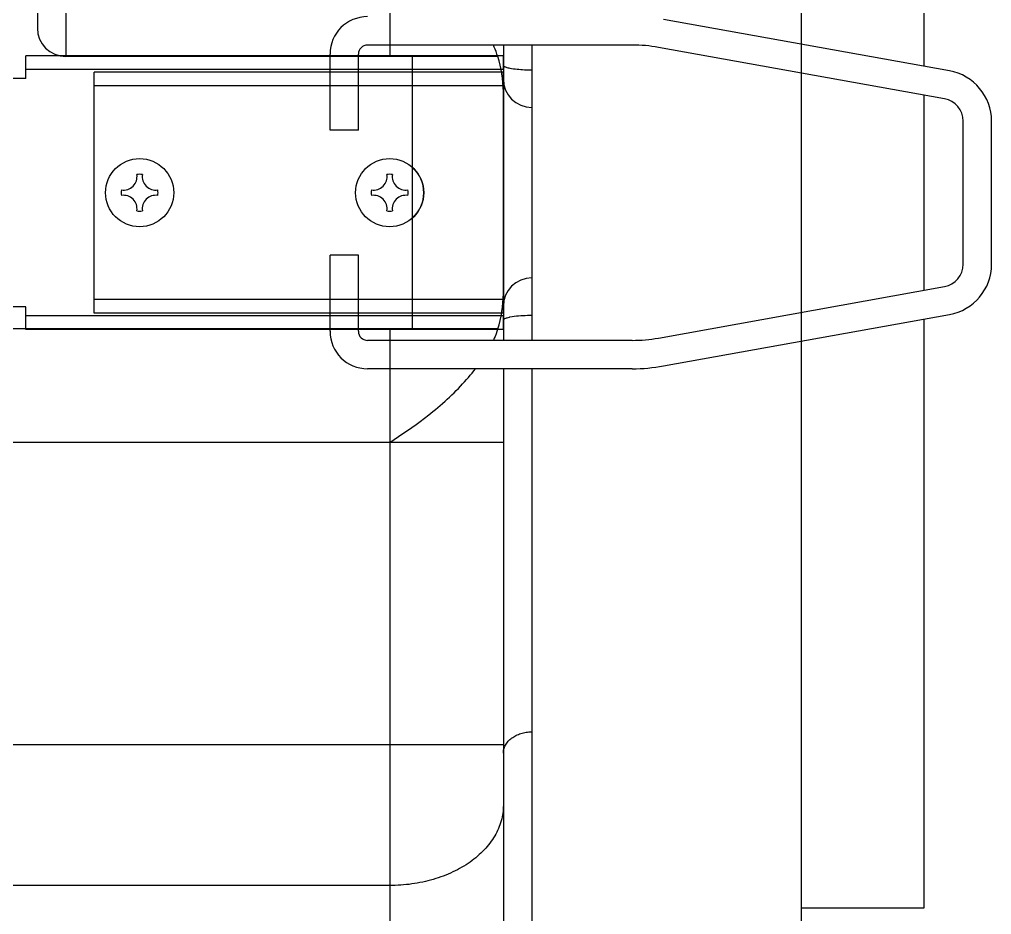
# Model space of a CAD drawing. Header units: millimetres. Extents: x -139278 to 641613, y -260926 to 217780.
# Drawn here: x 47125.6 to 47296.9, y 13896.1 to 14053.9 of the extents above; entities that cross this region are included whole.
import ezdxf

# ---------------------------------------------------------------- set-up
doc = ezdxf.new("R2010")
doc.units = ezdxf.units.MM

msp = doc.modelspace()

# ---------------------------------------------------------------- linework, layer by layer
for p, q in [((47190.814, 14261.666), (47190.814, 14047.396)), ((47284.933, 14149.524), (47284.933, 14045.661)), ((47263.306, 14147.649), (47263.306, 13897.206)), ((47133.742, 14145.517), (47133.742, 14047.396)), ((47128.736, 14131.807), (47128.736, 14052.402)), ((47289.441, 14044.85), (47239.053, 14053.914)), ((47233.557, 14049.398), (47186.909, 14049.398)), ((47209.242, 14049.027), (47209.079, 14049.398)), ((47209.381, 14048.691), (47209.242, 14049.027)), ((47209.551, 14048.256), (47209.381, 14048.691)), ((47209.713, 14047.81), (47209.551, 14048.256)), ((47210.84, 14049.398), (47210.84, 13997.332)), ((47215.846, 14049.398), (47215.846, 13997.332)), ((47288.554, 14039.923), (47238.166, 14048.987)), ((47126.734, 14043.491), (47126.734, 14047.496)), ((47210.84, 14047.496), (47126.734, 14047.496)), ((47209.853, 14047.396), (47133.742, 14047.396)), ((47180.301, 14047.496), (47180.301, 14047.796)), ((47180.301, 14034.379), (47180.301, 14047.496)), ((47185.307, 14047.496), (47185.307, 14047.796)), ((47185.307, 14034.379), (47185.307, 14047.496)), ((47194.819, 13999.235), (47194.819, 14047.496)), ((47209.853, 14047.396), (47209.713, 14047.81)), ((47210.84, 14045.093), (47210.84, 14047.496)), ((47194.819, 14045.093), (47126.734, 14045.093)), ((47138.749, 14002.138), (47138.749, 14044.592)), ((47194.819, 14044.592), (47138.749, 14044.592)), ((47210.84, 14045.093), (47194.819, 14045.093)), ((47210.84, 14044.592), (47194.819, 14044.592)), ((47210.845, 14045.785), (47210.84, 14045.825)), ((47210.84, 14002.138), (47210.84, 14044.592)), ((47210.861, 14045.746), (47210.845, 14045.785)), ((47210.884, 14045.71), (47210.861, 14045.746)), ((47210.915, 14045.676), (47210.884, 14045.71)), ((47210.952, 14045.644), (47210.915, 14045.676)), ((47210.993, 14045.614), (47210.952, 14045.644)), ((47211.087, 14045.559), (47210.993, 14045.614)), ((47211.188, 14045.511), (47211.087, 14045.559)), ((47211.292, 14045.469), (47211.188, 14045.511)), ((47211.497, 14045.401), (47211.292, 14045.469)), ((47211.686, 14045.348), (47211.497, 14045.401)), ((47211.859, 14045.307), (47211.686, 14045.348)), ((47212.026, 14045.271), (47211.859, 14045.307)), ((47212.297, 14045.22), (47212.026, 14045.271)), ((47212.628, 14045.168), (47212.297, 14045.22)), ((47212.948, 14045.126), (47212.628, 14045.168)), ((47213.269, 14045.09), (47212.948, 14045.126)), ((47213.59, 14045.06), (47213.269, 14045.09)), ((47213.911, 14045.034), (47213.59, 14045.06)), ((47214.233, 14045.014), (47213.911, 14045.034)), ((47214.556, 14044.997), (47214.233, 14045.014)), ((47215.201, 14044.975), (47214.556, 14044.997)), ((47215.846, 14044.968), (47215.201, 14044.975)), ((47126.734, 14043.491), (47119.725, 14043.491)), ((47194.819, 14042.189), (47138.749, 14042.189)), ((47210.84, 14042.189), (47194.819, 14042.189)), ((47284.933, 14040.574), (47284.933, 14006.156)), ((47291.85, 14010.749), (47291.85, 14035.981)), ((47296.857, 14010.749), (47296.857, 14035.981)), ((47185.307, 14034.379), (47180.301, 14034.379)), ((47185.307, 14012.351), (47180.301, 14012.351)), ((47180.301, 13999.235), (47180.301, 14012.351)), ((47185.307, 13999.235), (47185.307, 14012.351)), ((47238.166, 13997.744), (47288.554, 14006.808)), ((47194.819, 14004.542), (47138.749, 14004.542)), ((47210.84, 14004.542), (47194.819, 14004.542)), ((47126.734, 14003.24), (47119.725, 14003.24)), ((47126.734, 13999.235), (47126.734, 14003.24)), ((47194.819, 14001.638), (47126.734, 14001.638)), ((47194.819, 14002.138), (47138.749, 14002.138)), ((47210.84, 14002.138), (47194.819, 14002.138)), ((47210.84, 14001.638), (47194.819, 14001.638)), ((47210.84, 13999.235), (47210.84, 14001.638)), ((47212.39, 14001.526), (47212.771, 14001.582)), ((47212.771, 14001.582), (47213.154, 14001.628)), ((47213.154, 14001.628), (47213.537, 14001.666)), ((47213.537, 14001.666), (47213.921, 14001.697)), ((47213.921, 14001.697), (47214.306, 14001.721)), ((47214.306, 14001.721), (47214.69, 14001.74)), ((47214.69, 14001.74), (47215.075, 14001.753)), ((47215.075, 14001.753), (47215.461, 14001.76)), ((47215.461, 14001.76), (47215.846, 14001.763)), ((47239.053, 13992.816), (47289.441, 14001.88)), ((47210.84, 14000.905), (47210.843, 14000.935)), ((47210.843, 14000.935), (47210.851, 14000.964)), ((47210.851, 14000.964), (47210.865, 14000.992)), ((47210.865, 14000.992), (47210.883, 14001.018)), ((47210.883, 14001.018), (47210.929, 14001.067)), ((47210.929, 14001.067), (47210.986, 14001.111)), ((47210.986, 14001.111), (47211.05, 14001.151)), ((47211.05, 14001.151), (47211.117, 14001.187)), ((47211.117, 14001.187), (47211.253, 14001.246)), ((47211.253, 14001.246), (47211.379, 14001.292)), ((47211.379, 14001.292), (47211.49, 14001.328)), ((47211.49, 14001.328), (47211.696, 14001.385)), ((47211.696, 14001.385), (47211.909, 14001.435)), ((47211.909, 14001.435), (47212.011, 14001.456)), ((47212.011, 14001.456), (47212.39, 14001.526)), ((47284.933, 14001.069), (47284.933, 13897.206)), ((47209.853, 13999.335), (47113.317, 13999.335)), ((47210.84, 13999.235), (47126.734, 13999.235)), ((47180.301, 13998.934), (47180.301, 13999.235)), ((47185.307, 13998.934), (47185.307, 13999.235)), ((47190.814, 13999.335), (47190.814, 13785.065)), ((47209.551, 13998.475), (47209.381, 13998.04)), ((47209.713, 13998.92), (47209.551, 13998.475)), ((47209.853, 13999.335), (47209.713, 13998.92)), ((47233.557, 13997.332), (47186.909, 13997.332)), ((47209.242, 13997.704), (47209.079, 13997.332)), ((47209.381, 13998.04), (47209.242, 13997.704)), ((47233.557, 13992.326), (47186.909, 13992.326)), ((47205.001, 13991.188), (47205.318, 13991.57)), ((47205.318, 13991.57), (47205.626, 13991.95)), ((47205.626, 13991.95), (47205.924, 13992.326)), ((47210.84, 13992.326), (47210.84, 13785.065)), ((47215.846, 13992.326), (47215.846, 13797.681)), ((47203.288, 13989.259), (47203.648, 13989.646)), ((47203.648, 13989.646), (47203.999, 13990.033)), ((47203.999, 13990.033), (47204.342, 13990.419)), ((47204.342, 13990.419), (47204.676, 13990.805)), ((47204.676, 13990.805), (47205.001, 13991.188)), ((47201.772, 13987.721), (47202.163, 13988.103)), ((47202.163, 13988.103), (47202.545, 13988.487)), ((47202.545, 13988.487), (47202.921, 13988.873)), ((47202.921, 13988.873), (47203.288, 13989.259)), ((47199.721, 13985.847), (47200.144, 13986.216)), ((47200.144, 13986.216), (47200.561, 13986.588)), ((47200.561, 13986.588), (47200.971, 13986.963)), ((47200.971, 13986.963), (47201.375, 13987.341)), ((47201.375, 13987.341), (47201.772, 13987.721)), ((47197.697, 13984.183), (47198.423, 13984.761)), ((47198.423, 13984.761), (47198.861, 13985.12)), ((47198.861, 13985.12), (47199.294, 13985.481)), ((47199.294, 13985.481), (47199.721, 13985.847)), ((47195.459, 13982.502), (47196.214, 13983.054)), ((47196.214, 13983.054), (47196.961, 13983.614)), ((47196.961, 13983.614), (47197.697, 13984.183)), ((47193.153, 13980.888), (47193.928, 13981.42)), ((47193.928, 13981.42), (47194.697, 13981.958)), ((47194.697, 13981.958), (47195.459, 13982.502)), ((47190.814, 13979.31), (47192.376, 13980.359)), ((47192.376, 13980.359), (47193.153, 13980.888)), ((47210.84, 13979.31), (47108.31, 13979.31)), ((47213.486, 13927.869), (47213.705, 13927.952)), ((47213.705, 13927.952), (47213.93, 13928.027)), ((47213.93, 13928.027), (47214.159, 13928.093)), ((47214.159, 13928.093), (47214.393, 13928.151)), ((47214.393, 13928.151), (47214.63, 13928.201)), ((47214.63, 13928.201), (47214.869, 13928.241)), ((47214.869, 13928.241), (47215.111, 13928.273)), ((47215.111, 13928.273), (47215.355, 13928.296)), ((47215.355, 13928.296), (47215.6, 13928.309)), ((47215.6, 13928.309), (47215.846, 13928.314)), ((47211.32, 13926.155), (47211.431, 13926.32)), ((47211.431, 13926.32), (47211.552, 13926.481)), ((47211.552, 13926.481), (47211.683, 13926.638)), ((47211.683, 13926.638), (47211.825, 13926.789)), ((47211.825, 13926.789), (47211.976, 13926.935)), ((47211.976, 13926.935), (47212.137, 13927.075)), ((47212.137, 13927.075), (47212.306, 13927.209)), ((47212.306, 13927.209), (47212.484, 13927.337)), ((47212.484, 13927.337), (47212.67, 13927.458)), ((47212.67, 13927.458), (47212.864, 13927.572)), ((47212.864, 13927.572), (47213.065, 13927.678)), ((47213.065, 13927.678), (47213.272, 13927.777)), ((47213.272, 13927.777), (47213.486, 13927.869)), ((47210.84, 13925.994), (47108.31, 13925.994)), ((47210.84, 13924.542), (47210.846, 13924.727)), ((47210.846, 13924.727), (47210.864, 13924.912)), ((47210.864, 13924.912), (47210.894, 13925.095)), ((47210.894, 13925.095), (47210.936, 13925.278)), ((47210.936, 13925.278), (47210.99, 13925.459)), ((47210.99, 13925.459), (47211.055, 13925.637)), ((47211.055, 13925.637), (47211.132, 13925.813)), ((47211.132, 13925.813), (47211.221, 13925.985)), ((47211.221, 13925.985), (47211.32, 13926.155)), ((47210.785, 13914.332), (47210.743, 13913.986)), ((47210.816, 13914.679), (47210.785, 13914.332)), ((47210.834, 13915.026), (47210.816, 13914.679)), ((47210.84, 13915.374), (47210.834, 13915.026)), ((47210.455, 13912.611), (47210.353, 13912.271)), ((47210.545, 13912.953), (47210.455, 13912.611)), ((47210.623, 13913.296), (47210.545, 13912.953)), ((47210.689, 13913.64), (47210.623, 13913.296)), ((47210.743, 13913.986), (47210.689, 13913.64)), ((47209.829, 13910.932), (47209.669, 13910.603)), ((47209.977, 13911.263), (47209.829, 13910.932)), ((47210.114, 13911.597), (47209.977, 13911.263)), ((47210.24, 13911.933), (47210.114, 13911.597)), ((47210.353, 13912.271), (47210.24, 13911.933)), ((47208.917, 13909.319), (47208.701, 13909.007)), ((47209.122, 13909.635), (47208.917, 13909.319)), ((47209.315, 13909.955), (47209.122, 13909.635)), ((47209.498, 13910.277), (47209.315, 13909.955)), ((47209.669, 13910.603), (47209.498, 13910.277)), ((47207.465, 13907.507), (47207.187, 13907.22)), ((47207.733, 13907.798), (47207.465, 13907.507)), ((47207.991, 13908.094), (47207.733, 13907.798)), ((47208.238, 13908.394), (47207.991, 13908.094)), ((47208.475, 13908.699), (47208.238, 13908.394)), ((47208.701, 13909.007), (47208.475, 13908.699)), ((47205.652, 13905.864), (47205.318, 13905.61)), ((47205.978, 13906.125), (47205.652, 13905.864)), ((47206.294, 13906.391), (47205.978, 13906.125)), ((47206.601, 13906.662), (47206.294, 13906.391)), ((47206.899, 13906.938), (47206.601, 13906.662)), ((47207.187, 13907.22), (47206.899, 13906.938)), ((47202.743, 13904), (47202.345, 13903.797)), ((47203.135, 13904.211), (47202.743, 13904)), ((47203.518, 13904.428), (47203.135, 13904.211)), ((47203.894, 13904.651), (47203.518, 13904.428)), ((47204.263, 13904.882), (47203.894, 13904.651)), ((47204.623, 13905.118), (47204.263, 13904.882)), ((47204.974, 13905.361), (47204.623, 13905.118)), ((47205.318, 13905.61), (47204.974, 13905.361)), ((47198.478, 13902.291), (47198.021, 13902.162)), ((47198.929, 13902.428), (47198.478, 13902.291)), ((47199.376, 13902.573), (47198.929, 13902.428)), ((47199.818, 13902.726), (47199.376, 13902.573)), ((47200.254, 13902.886), (47199.818, 13902.726)), ((47200.685, 13903.053), (47200.254, 13902.886)), ((47201.109, 13903.228), (47200.685, 13903.053)), ((47201.528, 13903.41), (47201.109, 13903.228)), ((47201.94, 13903.6), (47201.528, 13903.41)), ((47202.345, 13903.797), (47201.94, 13903.6)), ((47190.814, 13901.214), (47113.317, 13901.214)), ((47191.306, 13901.218), (47190.814, 13901.214)), ((47191.797, 13901.231), (47191.306, 13901.218)), ((47192.288, 13901.252), (47191.797, 13901.231)), ((47192.777, 13901.282), (47192.288, 13901.252)), ((47193.266, 13901.32), (47192.777, 13901.282)), ((47193.753, 13901.367), (47193.266, 13901.32)), ((47194.238, 13901.422), (47193.753, 13901.367)), ((47194.721, 13901.486), (47194.238, 13901.422)), ((47195.202, 13901.558), (47194.721, 13901.486)), ((47195.68, 13901.638), (47195.202, 13901.558)), ((47196.155, 13901.726), (47195.68, 13901.638)), ((47196.627, 13901.823), (47196.155, 13901.726)), ((47197.096, 13901.928), (47196.627, 13901.823)), ((47197.561, 13902.041), (47197.096, 13901.928)), ((47198.021, 13902.162), (47197.561, 13902.041)), ((47263.306, 13897.206), (47263.306, 13807.693)), ((47284.933, 13897.206), (47263.306, 13897.206))]:
    msp.add_line(p, q)
for centre in [(47146.759, 14023.365), (47190.814, 14023.365)]:
    msp.add_circle(centre, 6.008)
for centre, radius, start, end in [((47186.909, 14047.796), 6.608, 90, 180), ((47133.742, 14052.402), 5.006, 180, 270), ((47186.909, 14047.796), 1.602, 90, 180), ((47233.557, 14023.365), 26.033, 79.80259, 90), ((47190.814, 14041.188), 20.025, 0, 18.05923), ((47287.845, 14035.981), 9.011, 0, 79.80259), ((47215.846, 14043.391), 5.006, 180, 270), ((47287.845, 14035.981), 4.005, 0, 79.80259), ((47190.814, 14023.365), 6.008, 311.81031, 48.18969), ((47143.901, 14026.223), 2.403, 261.61715, 8.38285), ((47146.759, 14023.365), 3.244, 81.48038, 98.51962), ((47149.617, 14026.223), 2.403, 171.61715, 278.38285), ((47187.956, 14026.223), 2.403, 261.61715, 8.38285), ((47190.814, 14023.365), 3.244, 81.48038, 98.51962), ((47193.672, 14026.223), 2.403, 171.61715, 278.38285), ((47146.759, 14023.365), 3.244, 171.48038, 188.51962), ((47146.759, 14023.365), 3.244, 351.48038, 8.51962), ((47190.814, 14023.365), 3.244, 171.48038, 188.51962), ((47190.814, 14023.365), 3.244, 351.48038, 8.51962), ((47143.901, 14020.507), 2.403, 351.61715, 98.38285), ((47149.617, 14020.507), 2.403, 81.61715, 188.38285), ((47187.956, 14020.507), 2.403, 351.61715, 98.38285), ((47193.672, 14020.507), 2.403, 81.61715, 188.38285), ((47146.759, 14023.365), 3.244, 261.48038, 278.51962), ((47190.814, 14023.365), 3.244, 261.48038, 278.51962), ((47287.845, 14010.749), 4.005, 280.19741, 0), ((47287.845, 14010.749), 9.011, 280.19741, 0), ((47215.846, 14003.34), 5.006, 90, 180), ((47190.814, 14005.543), 20.025, 341.94077, 360), ((47186.909, 13998.934), 6.608, 180, 270), ((47186.909, 13998.934), 1.602, 180, 270), ((47233.557, 14023.365), 26.033, 270, 280.19741), ((47233.557, 14023.365), 31.039, 270, 280.19741)]:
    msp.add_arc(centre, radius, start, end)

doc.saveas('drawing.dxf')
